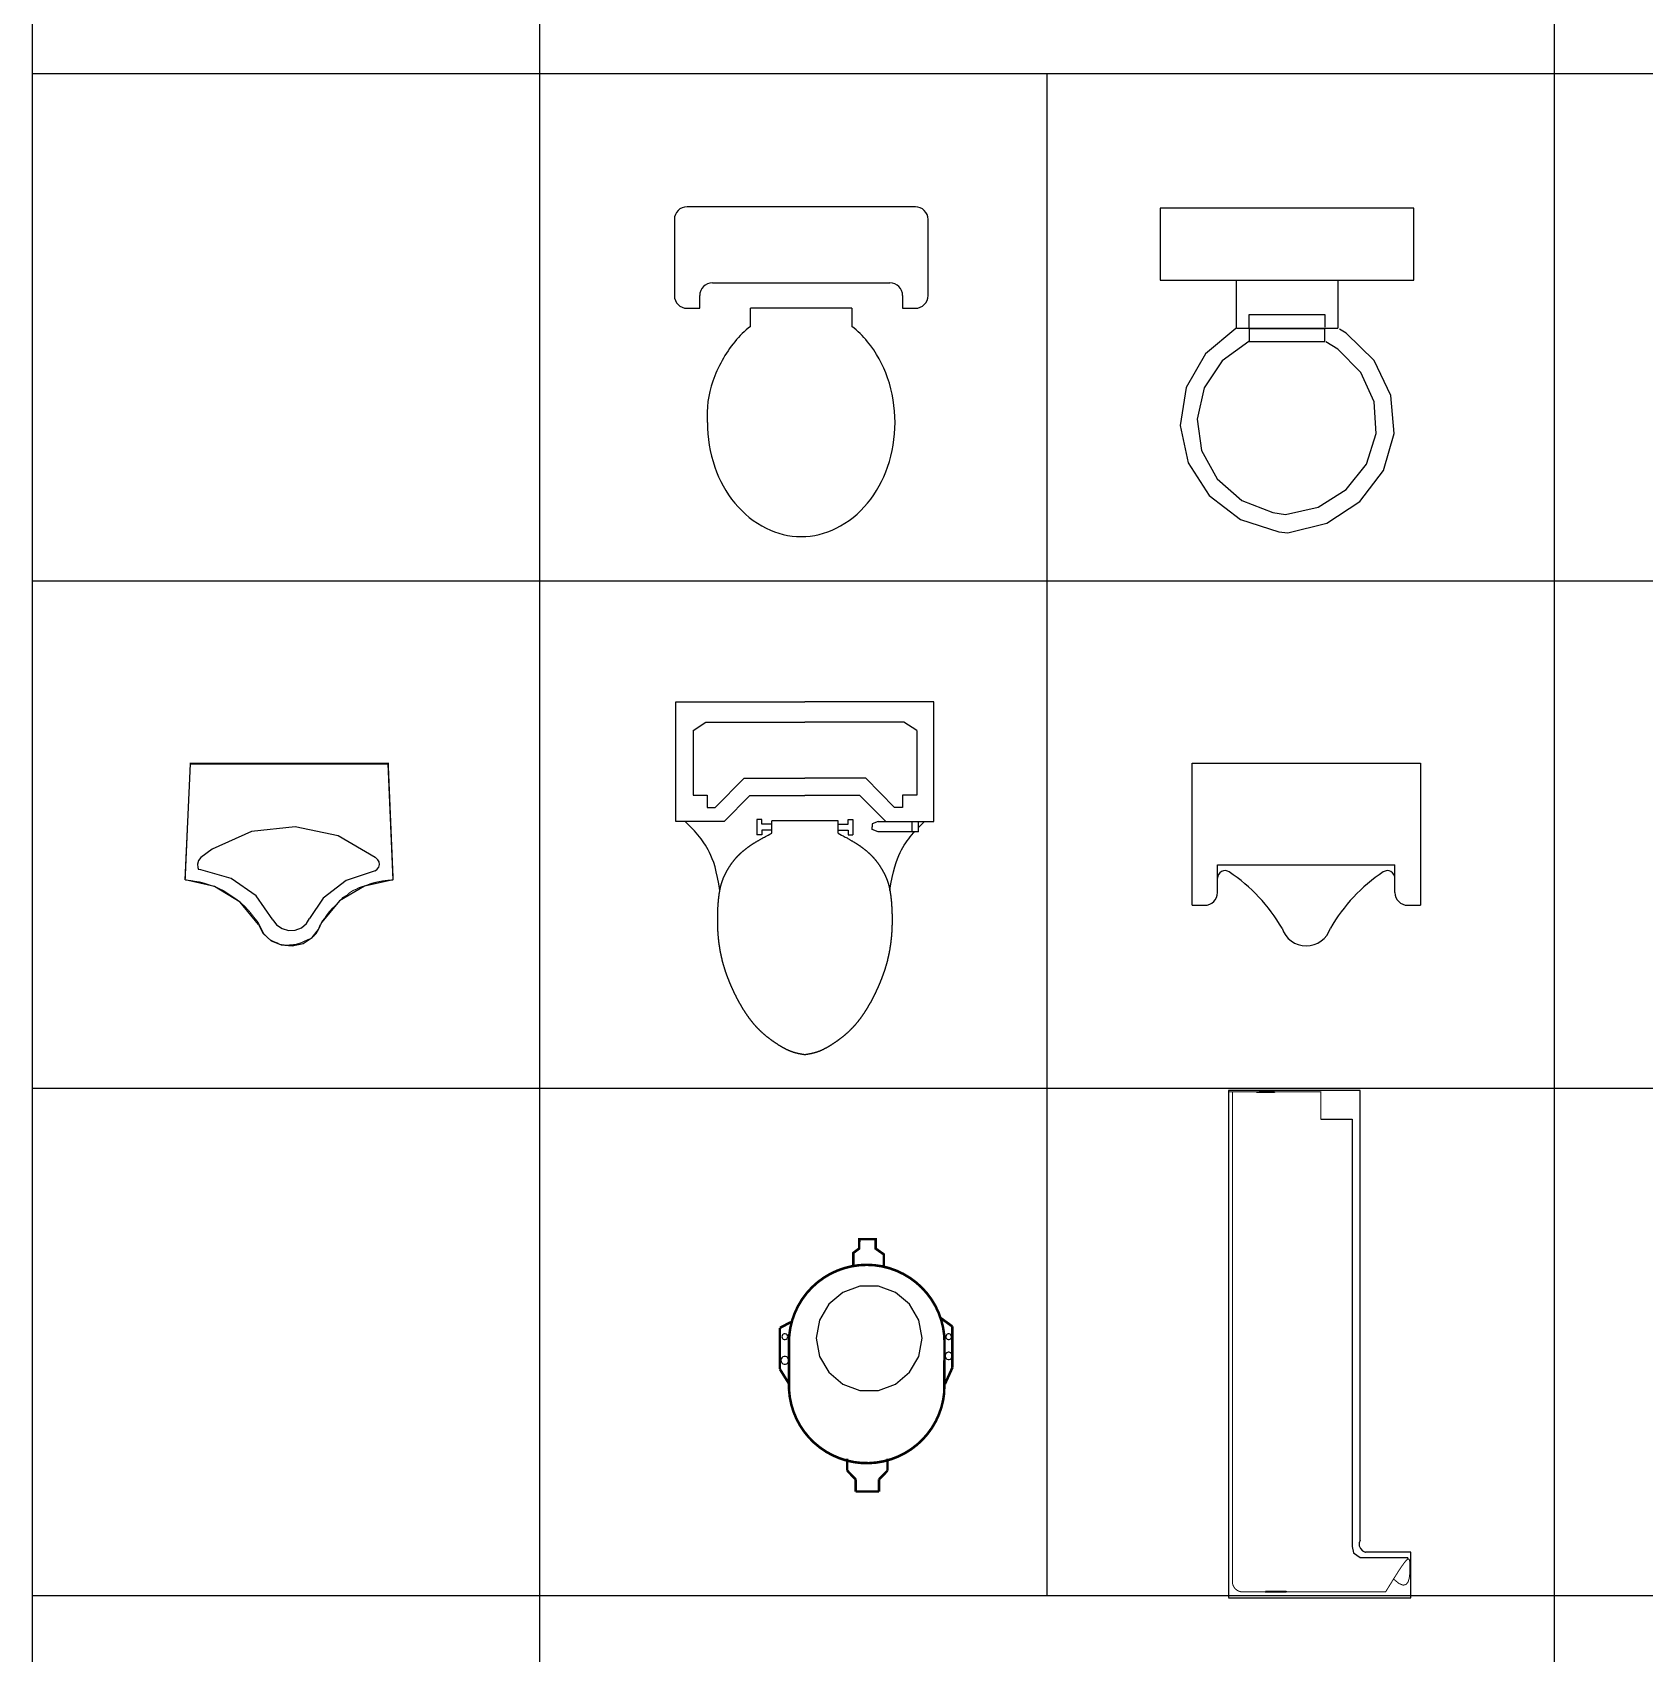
# Model space of a CAD drawing. Extents: x -72339 to 59654, y -38057 to 42097.
# Drawn here: x -17499 to -14321, y 34805 to 38001 of the extents above; entities that cross this region are included whole.
import ezdxf

# ---------------------------------------------------------------- set-up
doc = ezdxf.new("R2010")
doc.units = 0
doc.header["$MEASUREMENT"] = 0
doc.header["$PDMODE"] = 1
doc.header["$PDSIZE"] = -1.5
doc.layers.get('0').update_dxf_attribs({"linetype": 'CONTINUOUS'})
for name, color, linetype in [('HUM', 7, 'CONTINUOUS'), ('line', 1, 'CONTINUOUS'), ('TOL', 5, 'CONTINUOUS')]:
    doc.layers.add(name, color=color, linetype=linetype)
doc.styles.add('DIM', font='txt')
doc.styles.get("Standard").update_dxf_attribs({"font": 'TXT', "bigfont": 'HZTXT'})

# ---------------------------------------------------------------- blocks, each defined once
blk = doc.blocks.new('1352')
at = {"color": 2}
for p, q in [((-250, 0), (-250, -142.3)), ((250, 0), (-250, 0)), ((250, -142.3), (250, 0)), ((-250, -142.3), (250, -142.3)), ((-100, -237.1), (-100, -142.3)), ((-100, -142.3), (100, -142.3)), ((100, -142.3), (100, -237.1)), ((-74.7, -210), (74, -210)), ((-74.7, -238.2), (-74.7, -210)), ((74, -210), (74, -234.7)), ((-100, -237.1), (100, -237.1)), ((-74.7, -238.2), (-74.7, -262.9)), ((74, -238.2), (-74.7, -238.2)), ((74, -262.9), (74, -238.2)), ((-74.7, -262.9), (74, -262.9))]:
    blk.add_line(p, q, dxfattribs=at)
for points in [[(-101.1, -237.7), (-160.8, -287.5), (-199, -353.8), (-211, -428.4), (-195.3, -502.4), (-153.9, -566.8), (-91.8, -614), (-16.4, -638.1), (1.1, -640)], [(1.1, -640), (78.1, -621.1), (143.6, -578.4), (189.7, -517.1), (211, -444.4), (204.7, -369.3), (171.8, -300.7), (116.1, -246.9), (103, -238.7)], [(-75.4, -263.2), (-127.9, -301.5), (-163.4, -354.6), (-177.6, -416), (-168.8, -478.3), (-138.1, -534), (-89.2, -576.4), (-27.9, -600.3), (-3.4, -603.9)], [(-3.4, -603.9), (61.1, -589.5), (116.5, -555.1), (156.2, -504.8), (175.3, -444.6), (171.6, -381.9), (145.5, -324.2), (100.2, -278.4), (76.1, -263.8)]]:
    blk.add_lwpolyline(points, dxfattribs=at)
at = {"style": 'DIM', "flags": 1}
for tag in ['XVALUE', 'YVALUE']:
    blk.add_attdef(tag, (-1002335, -1017548.2), '', height=0.02, dxfattribs=at)
blk = doc.blocks.new('1353')
for p, q in [((225, 0), (-225, 0)), ((-250, -25), (-250, -175)), ((250, -175), (250, -25)), ((-175, -150), (175, -150)), ((-200, -200), (-200, -175)), ((200, -175), (200, -200)), ((-225, -200), (-200, -200)), ((-100, -236), (-100, -200)), ((100, -200), (-100, -200)), ((100, -200), (100, -236)), ((200, -200), (225, -200))]:
    blk.add_line(p, q)
for centre, radius, start, end in [((-225, -25), 25, 90, 180), ((225, -25), 25, 0, 90), ((-175, -175), 25, 90, 180), ((175, -175), 25, 0, 90), ((-225, -175), 25, 180, 270), ((225, -175), 25, 270, 0), ((17.5, -387.8), 192, 127.7287, 140.5722), ((-17.5, -387.8), 192, 39.4278, 52.2713), ((62.1, -424.5), 249.7, 140.5722, 161.1924), ((-44.9, -410.3), 227.4, 18.8076, 39.4278), ((23.2, -411.3), 208.7, 161.1924, 183.7725), ((-87.9, -425), 272.9, 0, 18.8076), ((87.9, -425), 272.9, 180, 198.8076), ((-87.9, -425), 272.9, 341.1924, 360), ((44.9, -439.7), 227.4, 198.8076, 219.4278), ((-44.9, -439.7), 227.4, 320.5722, 341.1924), ((17.5, -462.2), 192, 219.4278, 243.2623), ((-17.5, -462.2), 192, 296.7377, 320.5722), ((0, -496.9), 153.1, 243.2623, 270), ((0, -496.9), 153.1, 270, 296.7377)]:
    blk.add_arc(centre, radius, start, end)
at = {"layer": 'TOL', "style": 'DIM', "flags": 1}
for tag in ['XVALUE', 'YVALUE']:
    blk.add_attdef(tag, (-1000248.9, -999999), '', height=0.02, dxfattribs=at)
blk = doc.blocks.new('2518')
at = {"color": 2}
for p, q in [((0, 999.2), (0, 0)), ((259.6, 999.2), (0, 999.2)), ((91, 995.6), (55.8, 995.6)), ((61, 997.5), (91, 997.5)), ((91, 997.5), (91, 995.6)), ((259.6, 113.1), (259.6, 999.2)), ((182.1, 942.5), (243.9, 942.5)), ((243.9, 942.5), (243.9, 100.5)), ((243.9, 100.5), (246.5, 87.9)), ((246.5, 87.9), (259.6, 78.5)), ((259.6, 78.5), (353.8, 78.5)), ((360, 89), (270.1, 89)), ((353.8, 76.8), (353.8, 78.6)), ((360, -0.8), (360, 89)), ((114.2, 10.1), (72.4, 10.1)), ((73.4, 12.4), (114.2, 12.4)), ((114.2, 12.4), (114.2, 10.1)), ((0.3, -0.8), (360, -0.8))]:
    blk.add_line(p, q, dxfattribs=at)
at = {"color": 2, "const_width": 2}
for points in [[(62, 996.3), (0.8, 996.3)], [(182.1, 942.5), (182.1, 996.3), (90.1, 996.3)], [(310.1, 11.1), (325.3, 35.7), (336.8, 53.9), (345.2, 66.2), (350.9, 73.3), (354.6, 76), (356.6, 74.9), (357.5, 70.6), (357.8, 63.9), (357.9, 55.5), (357.6, 46.4), (356.5, 37.6), (354.2, 30.3), (350.3, 25.4), (344.5, 24.1), (336.3, 27.4), (325.4, 36.4)], [(32.8, 11.2), (73, 11.2)], [(113.9, 11.1), (310.7, 11.1)]]:
    blk.add_lwpolyline(points, dxfattribs=at)
blk.add_lwpolyline([(7.9, 996.1), (7.9, 31.4, 0.476777), (32.8, 11.2)], format="xyb", dxfattribs=at)
at = {"color": 2}
blk.add_lwpolyline([(259.6, 113.1), (257.8, 107.6), (258.1, 101.7), (260.3, 96.3), (264.2, 91.9), (269.4, 89.2), (270.1, 89)], dxfattribs=at)
at = {"linetype": 'Continuous', "flags": 1}
for tag in ['XVALUE', 'YVALUE']:
    blk.add_attdef(tag, (-999999, -999999), '', height=0.02, dxfattribs=at)
blk = doc.blocks.new('2517')
at = {"color": 2}
for p, q in [((-16.1, 497.4), (-16.1, 479)), ((-16.1, 497.4), (16.1, 497.4)), ((16.1, 497.4), (-11, 497.4)), ((16.1, 497.4), (16.1, 479)), ((-16.1, 479), (-27.8, 470.3)), ((-27.8, 470.3), (-27.8, 450)), ((16.1, 479), (32.5, 467.4)), ((32.5, 467.4), (32.5, 450))]:
    blk.add_line(p, q, dxfattribs=at)
at = {"color": 2, "const_width": 5}
for points in [[(-16.1, 497.4), (-16.1, 479), (-27.8, 470.3), (-27.8, 444.8)], [(32.5, 443.4), (32.5, 467.4), (16.1, 479), (16.1, 497.4), (-16.1, 497.4)], [(-16, 500), (-16, 492.2)], [(-150.8, 334.1), (-172.5, 322.5)], [(-172.5, 322.5), (-172.5, 241.3)], [(143.4, 342.8), (167.5, 325.4)], [(167.5, 325.4), (167.5, 244.2)], [(-154.7, 293.5), (-154.5, 200.6)], [(151.4, 194.8), (152.1, 293.5)], [(-172.5, 241.3), (-154.8, 212.9)], [(167.5, 244.2), (153, 212.3)], [(-153.9, 211.5), (-153.9, 211.5)], [(-39.9, 41.3), (-39.9, 64.5)], [(39.7, 41.3), (39.7, 64.5)], [(-23, 23.9), (-39.9, 41.3)], [(23, 23.9), (39.7, 41.3)], [(-23, 0), (-23, 23.9)], [(-23, 0), (23, 0)], [(23, 0), (23, 23.9)]]:
    blk.add_lwpolyline(points, dxfattribs=at)
for points in [[(152.1, 293.5, 1), (-154.7, 293.5, 1)], [(-154.5, 200.6, 0.92674), (151.4, 194.8, 0.92674)]]:
    blk.add_lwpolyline(points, format="xyb", dxfattribs=at)
at = {"color": 2}
for points in [[(107.7, 302.2), (101.4, 337.9), (83.3, 369.3), (55.6, 392.6), (21.6, 405), (-14.6, 405), (-48.6, 392.6), (-76.3, 369.3), (-94.4, 337.9), (-100.7, 302.2), (-94.4, 266.5), (-76.3, 235.1), (-48.6, 211.8), (-14.6, 199.4), (21.6, 199.4), (55.6, 211.8), (83.3, 235.1), (101.4, 266.5), (107.7, 302.2)], [(-157.1, 305.1), (-157.4, 307.1), (-158.4, 308.8), (-160, 310.1), (-161.9, 310.8), (-163.9, 310.8), (-165.8, 310.1), (-167.3, 308.8), (-168.3, 307.1), (-168.7, 305.1), (-168.3, 303.1), (-167.3, 301.4), (-165.8, 300.1), (-163.9, 299.4), (-161.9, 299.4), (-160, 300.1), (-158.4, 301.4), (-157.4, 303.1), (-157.1, 305.1)], [(166, 305.1), (165.7, 307.1), (164.7, 308.8), (163.1, 310.1), (161.3, 310.8), (159.2, 310.8), (157.3, 310.1), (155.8, 308.8), (154.8, 307.1), (154.4, 305.1), (154.8, 303.1), (155.8, 301.4), (157.3, 300.1), (159.2, 299.4), (161.3, 299.4), (163.1, 300.1), (164.7, 301.4), (165.7, 303.1), (166, 305.1)], [(-155.1, 258.7), (-155.6, 261.4), (-156.9, 263.7), (-159, 265.5), (-161.5, 266.4), (-164.2, 266.4), (-166.8, 265.5), (-168.8, 263.7), (-170.2, 261.4), (-170.6, 258.7), (-170.2, 256.1), (-168.8, 253.7), (-166.8, 252), (-164.2, 251), (-161.5, 251), (-159, 252), (-156.9, 253.7), (-155.6, 256.1), (-155.1, 258.7)], [(167.5, 267.4), (167, 269.9), (165.8, 272.1), (163.9, 273.7), (161.5, 274.5), (159, 274.5), (156.6, 273.7), (154.7, 272.1), (153.5, 269.9), (153, 267.4), (153.5, 264.9), (154.7, 262.8), (156.6, 261.1), (159, 260.3), (161.5, 260.3), (163.9, 261.1), (165.8, 262.8), (167, 264.9), (167.5, 267.4)]]:
    blk.add_lwpolyline(points, dxfattribs=at)
blk.add_solid([(-9.7, -2.5), (-12.3, -0.2), (-9.1, 0.6)], dxfattribs=at)
at = {"linetype": 'Continuous', "flags": 1}
for tag in ['XVALUE', 'YVALUE']:
    blk.add_attdef(tag, (-999999, -999999), '', height=0.02, dxfattribs=at)
blk = doc.blocks.new('1041')
at = {"layer": 'line', "color": 0}
for p, q in [((0, -236.1), (0, 0)), ((0, 0), (254.3, 0)), ((508.7, 0), (254.3, 0)), ((508.7, -236.1), (508.7, 0)), ((33.9, -56.9), (59.3, -40)), ((33.9, -56.9), (33.9, -184.1)), ((59.3, -40), (254.3, -40)), ((449.4, -40), (254.3, -40)), ((474.8, -56.9), (449.4, -40)), ((474.8, -56.9), (474.8, -184.1)), ((77.4, -208.3), (134.5, -150.4)), ((134.5, -150.4), (254.3, -150.4)), ((374.2, -150.4), (254.3, -150.4)), ((431.3, -208.3), (374.2, -150.4)), ((33.9, -184.1), (61.7, -184.1)), ((61.7, -184.1), (61.7, -208.3)), ((95, -236.1), (145.8, -184.6)), ((145.8, -184.6), (254.3, -184.6)), ((362.9, -184.6), (254.3, -184.6)), ((413.7, -236.1), (362.9, -184.6)), ((474.8, -184.1), (447, -184.1)), ((447, -184.1), (447, -208.3)), ((61.7, -208.3), (77.4, -208.3)), ((447, -208.3), (431.3, -208.3)), ((95, -236.1), (0, -236.1)), ((169.2, -232.2), (159.8, -232.2)), ((159.8, -232.2), (159.8, -262.3)), ((169.2, -241.3), (169.2, -232.2)), ((188.1, -241.3), (169.2, -241.3)), ((188.1, -253.2), (169.2, -253.2)), ((169.2, -253.2), (169.2, -262.3)), ((319.7, -234.8), (188.9, -234.8)), ((188.9, -259), (188.9, -234.8)), ((319.7, -259), (319.7, -234.8)), ((320.6, -241.3), (339.4, -241.3)), ((320.6, -253.2), (339.4, -253.2)), ((339.4, -241.3), (339.4, -232.2)), ((339.4, -232.2), (348.8, -232.2)), ((339.4, -253.2), (339.4, -262.3)), ((348.8, -232.2), (348.8, -262.3)), ((399, -236.1), (387.2, -240.5)), ((387.2, -240.5), (387.2, -246.3)), ((387.2, -252.1), (387.2, -246.3)), ((399, -256.5), (387.2, -252.1)), ((399, -236.1), (508.7, -236.1)), ((465.8, -256.5), (465.8, -236.1)), ((478.3, -256.5), (478.3, -236.1)), ((169.2, -262.3), (159.8, -262.3)), ((339.4, -262.3), (348.8, -262.3)), ((478.3, -256.5), (399, -256.5))]:
    blk.add_line(p, q, dxfattribs=at)
for points in [[(86.8, -371.8), (84.8, -359.2), (82.3, -346.3), (79.8, -335.1), (77.2, -325.4), (74.6, -317), (71.9, -309.6), (69.2, -303.2), (66.5, -297.3), (63.8, -292), (61, -287.1), (58.3, -282.5), (55.5, -278.1), (52.6, -274), (49.7, -270), (46.6, -266.2), (43.5, -262.4), (40.2, -258.5), (36.7, -254.6), (33, -250.6), (29, -246.4), (24.6, -242), (19.8, -237.4), (18.5, -236.1)], [(478.3, -247.9), (479.7, -246.4), (484.1, -242), (488.8, -237.4), (490.2, -236.1)], [(319.7, -259), (323.5, -261), (326.8, -262.8), (329.6, -264.3), (332, -265.6), (334.1, -266.8), (335.9, -267.7), (337.4, -268.6), (338.8, -269.4), (340.1, -270.2), (341.4, -270.9), (342.5, -271.5), (343.6, -272.1), (344.6, -272.7), (345.6, -273.3), (346.5, -273.9), (347.4, -274.4), (348.3, -274.9), (349.2, -275.4), (350, -276), (350.9, -276.5), (351.7, -277), (352.5, -277.5), (353.3, -277.9), (354, -278.4), (354.8, -278.9), (355.5, -279.3), (356.2, -279.8), (356.9, -280.2), (357.6, -280.7), (358.3, -281.1), (358.9, -281.5), (359.6, -282), (360.2, -282.4), (360.8, -282.8), (361.4, -283.2), (362, -283.6), (362.6, -284), (363.1, -284.4), (363.7, -284.8), (364.2, -285.2), (364.8, -285.5), (365.3, -285.9), (365.8, -286.3), (366.3, -286.6), (366.8, -287), (367.3, -287.3), (367.7, -287.7), (368.2, -288), (368.7, -288.4), (369.1, -288.7), (369.6, -289.1), (370, -289.4), (370.4, -289.7), (370.9, -290.1), (371.3, -290.4), (371.7, -290.7), (372.1, -291.1), (372.5, -291.4), (372.9, -291.7), (373.3, -292), (373.7, -292.3), (374.1, -292.6), (374.5, -293), (374.8, -293.3), (375.2, -293.6), (375.6, -293.9), (375.9, -294.2), (376.3, -294.5), (376.7, -294.8), (377, -295.1), (377.4, -295.4), (377.7, -295.7), (378, -296), (378.4, -296.3), (378.7, -296.6), (379.1, -296.9), (379.4, -297.2), (379.7, -297.5), (380, -297.8), (380.3, -298), (380.7, -298.3), (381, -298.6), (381.3, -298.9), (381.6, -299.2), (381.9, -299.5), (382.2, -299.8), (382.5, -300), (382.8, -300.3), (383.1, -300.6), (383.4, -300.9), (383.7, -301.2), (383.9, -301.5), (384.2, -301.7), (384.5, -302), (384.8, -302.3), (385.1, -302.6), (385.3, -302.9), (385.6, -303.1), (385.9, -303.4), (386.1, -303.7), (386.4, -304), (386.7, -304.3), (386.9, -304.5), (387.2, -304.8), (387.5, -305.1), (387.7, -305.4), (388, -305.7), (388.2, -305.9), (388.5, -306.2), (388.7, -306.5), (389, -306.8), (389.2, -307.1), (389.5, -307.3), (389.7, -307.6), (390, -307.9), (390.2, -308.2), (390.5, -308.5), (390.7, -308.8), (391, -309.1), (391.2, -309.3), (391.5, -309.6), (391.7, -309.9), (392, -310.2), (392.2, -310.5), (392.4, -310.8), (392.7, -311.1), (392.9, -311.4), (393.2, -311.7), (393.4, -312), (393.6, -312.3), (393.9, -312.6), (394.1, -312.9), (394.4, -313.2), (394.6, -313.5), (394.8, -313.8), (395.1, -314.1), (395.3, -314.4), (395.6, -314.7), (395.8, -315), (396, -315.3), (396.3, -315.6), (396.5, -315.9), (396.7, -316.3), (397, -316.6), (397.2, -316.9), (397.5, -317.2), (397.7, -317.5), (397.9, -317.8), (398.2, -318.2), (398.4, -318.5), (398.6, -318.8), (398.9, -319.1), (399.1, -319.5), (399.3, -319.8), (399.6, -320.1), (399.8, -320.5), (400, -320.8), (400.3, -321.1), (400.5, -321.5), (400.7, -321.8), (401, -322.2), (401.2, -322.5), (401.4, -322.9), (401.7, -323.2), (401.9, -323.6), (402.1, -323.9), (402.3, -324.3), (402.6, -324.6), (402.8, -325), (403, -325.3), (403.3, -325.7), (403.5, -326), (403.7, -326.4), (404, -326.8), (404.2, -327.1), (404.4, -327.5), (404.7, -327.9), (404.9, -328.3), (405.1, -328.6), (405.3, -329), (405.6, -329.4), (405.8, -329.8), (406, -330.2), (406.3, -330.6), (406.5, -331), (406.7, -331.3), (407, -331.7), (407.2, -332.1), (407.4, -332.5), (407.6, -332.9), (407.9, -333.3), (408.1, -333.7), (408.3, -334.2), (408.6, -334.6), (408.8, -335), (409, -335.4), (409.2, -335.8), (409.5, -336.2), (409.7, -336.7), (409.9, -337.1), (410.1, -337.5), (410.4, -337.9), (410.6, -338.4), (410.8, -338.8), (411, -339.3), (411.3, -339.7), (411.5, -340.1), (411.7, -340.6), (411.9, -341), (412.1, -341.5), (412.4, -342), (412.6, -342.4), (412.8, -342.9), (413, -343.3), (413.2, -343.8), (413.4, -344.3), (413.6, -344.8), (413.8, -345.2), (414.1, -345.7), (414.3, -346.2), (414.5, -346.7), (414.7, -347.2), (414.9, -347.7), (415.1, -348.1), (415.3, -348.6), (415.5, -349.1), (415.7, -349.6), (415.9, -350.2), (416.1, -350.7), (416.3, -351.2), (416.5, -351.7), (416.6, -352.2), (416.8, -352.7), (417, -353.3), (417.2, -353.8), (417.4, -354.3), (417.6, -354.9), (417.7, -355.4), (417.9, -355.9), (418.1, -356.5), (418.3, -357), (418.4, -357.6), (418.6, -358.2), (418.8, -358.7), (418.9, -359.3), (419.1, -359.8), (419.3, -360.4), (419.4, -361), (419.6, -361.6), (419.7, -362.1), (419.9, -362.7), (420, -363.3), (420.2, -363.9), (420.3, -364.5), (420.5, -365.1), (420.6, -365.7), (420.8, -366.3), (420.9, -366.9), (421, -367.5), (421.2, -368.2), (421.3, -368.8), (421.4, -369.4), (421.6, -370), (421.7, -370.7), (421.8, -371.3), (421.9, -371.9), (422.1, -372.6), (422.2, -373.2), (422.3, -373.9), (422.4, -374.5), (422.5, -375.2), (422.6, -375.9), (422.7, -376.5), (422.8, -377.2), (422.9, -377.9), (423, -378.6), (423.1, -379.2), (423.2, -379.9), (423.3, -380.6), (423.4, -381.3), (423.5, -382), (423.6, -382.7), (423.7, -383.4), (423.8, -384.1), (423.9, -384.8), (424, -385.5), (424, -386.3), (424.1, -387), (424.2, -387.7), (424.3, -388.4), (424.4, -389.2), (424.4, -389.9), (424.5, -390.7), (424.6, -391.4), (424.6, -392.2), (424.7, -392.9), (424.8, -393.7), (424.8, -394.4), (424.9, -395.2), (425, -396), (425, -396.8), (425.1, -397.5), (425.1, -398.3), (425.2, -399.1), (425.2, -399.9), (425.3, -400.7), (425.3, -401.5), (425.4, -402.3), (425.4, -403.1), (425.5, -403.9), (425.5, -404.7), (425.6, -405.5), (425.6, -406.4), (425.7, -407.2), (425.7, -408), (425.7, -408.9), (425.8, -409.7), (425.8, -410.5), (425.8, -411.4), (425.9, -412.2), (425.9, -413.1), (425.9, -413.9), (426, -414.8), (426, -415.6), (426, -416.5), (426, -417.4), (426.1, -418.2), (426.1, -419.1), (426.1, -420), (426.1, -420.8), (426.1, -421.7), (426.2, -422.6), (426.2, -423.5), (426.2, -424.4), (426.2, -425.3), (426.2, -426.1), (426.2, -427), (426.2, -427.9), (426.2, -428.8), (426.2, -429.7), (426.2, -430.6), (426.2, -431.5), (426.2, -432.4), (426.2, -433.3), (426.2, -434.2), (426.2, -435.1), (426.2, -436), (426.1, -436.9), (426.1, -437.8), (426.1, -438.6), (426.1, -439.5), (426.1, -440.4), (426, -441.3), (426, -442.2), (426, -443.1), (426, -444), (425.9, -444.9), (425.9, -445.8), (425.9, -446.7), (425.8, -447.6), (425.8, -448.5), (425.8, -449.4), (425.7, -450.3), (425.7, -451.2), (425.6, -452.1), (425.6, -452.9), (425.5, -453.8), (425.5, -454.7), (425.4, -455.6), (425.3, -456.5), (425.3, -457.3), (425.2, -458.2), (425.2, -459.1), (425.1, -460), (425, -460.8), (425, -461.7), (424.9, -462.6), (424.8, -463.4), (424.7, -464.3), (424.7, -465.1), (424.6, -466), (424.5, -466.8), (424.4, -467.7), (424.3, -468.5), (424.2, -469.4), (424.1, -470.2), (424, -471), (423.9, -471.9), (423.8, -472.7), (423.7, -473.5), (423.6, -474.3), (423.5, -475.2), (423.4, -476), (423.3, -476.8), (423.2, -477.6), (423.1, -478.4), (423, -479.2), (422.9, -480), (422.8, -480.8), (422.6, -481.6), (422.5, -482.4), (422.4, -483.2), (422.3, -484), (422.1, -484.8), (422, -485.6), (421.9, -486.4), (421.8, -487.1), (421.6, -487.9), (421.5, -488.7), (421.4, -489.5), (421.2, -490.2), (421.1, -491), (420.9, -491.7), (420.8, -492.5), (420.7, -493.3), (420.5, -494), (420.4, -494.8), (420.2, -495.5), (420.1, -496.3), (419.9, -497), (419.8, -497.7), (419.6, -498.5), (419.5, -499.2), (419.3, -499.9), (419.2, -500.6), (419, -501.4), (418.8, -502.1), (418.7, -502.8), (418.5, -503.5), (418.4, -504.2), (418.2, -504.9), (418, -505.6), (417.9, -506.3), (417.7, -507), (417.5, -507.7), (417.4, -508.4), (417.2, -509.1), (417, -509.8), (416.9, -510.5), (416.7, -511.1), (416.5, -511.8), (416.3, -512.5), (416.2, -513.2), (416, -513.8), (415.8, -514.5), (415.6, -515.2), (415.5, -515.8), (415.3, -516.5), (415.1, -517.1), (414.9, -517.8), (414.7, -518.4), (414.5, -519.1), (414.4, -519.7), (414.2, -520.4), (414, -521), (413.8, -521.6), (413.6, -522.3), (413.4, -522.9), (413.2, -523.5), (413, -524.2), (412.9, -524.8), (412.7, -525.4), (412.5, -526), (412.3, -526.6), (412.1, -527.3), (411.9, -527.9), (411.7, -528.5), (411.5, -529.1), (411.3, -529.7), (411.1, -530.3), (410.9, -530.9), (410.7, -531.6), (410.5, -532.2), (410.2, -532.8), (410, -533.4), (409.8, -534), (409.6, -534.6), (409.4, -535.2), (409.2, -535.8), (409, -536.4), (408.8, -537), (408.6, -537.6), (408.3, -538.2), (408.1, -538.8), (407.9, -539.4), (407.7, -540), (407.5, -540.6), (407.2, -541.2), (407, -541.8), (406.8, -542.4), (406.6, -543), (406.3, -543.6), (406.1, -544.2), (405.9, -544.8), (405.6, -545.4), (405.4, -546), (405.2, -546.6), (404.9, -547.2), (404.7, -547.8), (404.5, -548.4), (404.2, -549), (404, -549.6), (403.7, -550.2), (403.5, -550.8), (403.2, -551.4), (403, -552), (402.7, -552.6), (402.5, -553.2), (402.2, -553.9), (402, -554.5), (401.7, -555.1), (401.5, -555.7), (401.2, -556.3), (401, -556.9), (400.7, -557.5), (400.5, -558.1), (400.2, -558.8), (399.9, -559.4), (399.7, -560), (399.4, -560.6), (399.1, -561.2), (398.9, -561.8), (398.6, -562.5), (398.3, -563.1), (398, -563.7), (397.8, -564.3), (397.5, -564.9), (397.2, -565.6), (396.9, -566.2), (396.7, -566.8), (396.4, -567.4), (396.1, -568.1), (395.8, -568.7), (395.5, -569.3), (395.2, -569.9), (394.9, -570.6), (394.6, -571.2), (394.3, -571.8), (394.1, -572.4), (393.8, -573.1), (393.5, -573.7), (393.2, -574.3), (392.9, -574.9), (392.6, -575.6), (392.2, -576.2), (391.9, -576.8), (391.6, -577.5), (391.3, -578.1), (391, -578.7), (390.7, -579.4), (390.4, -580), (390.1, -580.6), (389.7, -581.3), (389.4, -581.9), (389.1, -582.5), (388.8, -583.2), (388.5, -583.8), (388.1, -584.4), (387.8, -585), (387.5, -585.7), (387.1, -586.3), (386.8, -586.9), (386.5, -587.6), (386.1, -588.2), (385.8, -588.8), (385.5, -589.5), (385.1, -590.1), (384.8, -590.7), (384.4, -591.4), (384.1, -592), (383.7, -592.6), (383.4, -593.3), (383, -593.9), (382.7, -594.5), (382.3, -595.2), (382, -595.8), (381.6, -596.4), (381.2, -597.1), (380.9, -597.7), (380.5, -598.3), (380.1, -599), (379.8, -599.6), (379.4, -600.2), (379, -600.8), (378.7, -601.5), (378.3, -602.1), (377.9, -602.7), (377.5, -603.3), (377.2, -604), (376.8, -604.6), (376.4, -605.2), (376, -605.8), (375.6, -606.4), (375.3, -607.1), (374.9, -607.7), (374.5, -608.3), (374.1, -608.9), (373.7, -609.5), (373.3, -610.1), (372.9, -610.7), (372.5, -611.3), (372.1, -612), (371.7, -612.6), (371.3, -613.2), (371, -613.8), (370.6, -614.4), (370.2, -615), (369.8, -615.5), (369.4, -616.1), (369, -616.7), (368.6, -617.3), (368.1, -617.9), (367.7, -618.5), (367.3, -619.1), (366.9, -619.7), (366.5, -620.2), (366.1, -620.8), (365.7, -621.4), (365.3, -621.9), (364.9, -622.5), (364.5, -623.1), (364.1, -623.6), (363.7, -624.2), (363.2, -624.8), (362.8, -625.3), (362.4, -625.9), (362, -626.4), (361.6, -627), (361.2, -627.5), (360.8, -628), (360.3, -628.6), (359.9, -629.1), (359.5, -629.6), (359.1, -630.2), (358.7, -630.7), (358.3, -631.2), (357.8, -631.7), (357.4, -632.3), (357, -632.8), (356.6, -633.3), (356.2, -633.8), (355.7, -634.3), (355.3, -634.8), (354.9, -635.3), (354.5, -635.8), (354, -636.3), (353.6, -636.8), (353.2, -637.3), (352.8, -637.7), (352.3, -638.2), (351.9, -638.7), (351.5, -639.2), (351.1, -639.6), (350.6, -640.1), (350.2, -640.6), (349.8, -641.1), (349.4, -641.5), (348.9, -642), (348.5, -642.4), (348.1, -642.9), (347.6, -643.3), (347.2, -643.8), (346.8, -644.2), (346.4, -644.7), (345.9, -645.1), (345.5, -645.6), (345.1, -646), (344.6, -646.4), (344.2, -646.9), (343.8, -647.3), (343.3, -647.7), (342.9, -648.1), (342.5, -648.6), (342, -649), (341.6, -649.4), (341.1, -649.8), (340.7, -650.2), (340.3, -650.6), (339.8, -651.1), (339.4, -651.5), (339, -651.9), (338.5, -652.3), (338.1, -652.7), (337.6, -653.1), (337.2, -653.5), (336.8, -653.9), (336.3, -654.3), (335.9, -654.6), (335.4, -655), (335, -655.4), (334.5, -655.8), (334.1, -656.2), (333.7, -656.6), (333.2, -656.9), (332.8, -657.3), (332.3, -657.7), (331.9, -658.1), (331.4, -658.4), (331, -658.8), (330.5, -659.2), (330.1, -659.6), (329.6, -659.9), (329.2, -660.3), (328.7, -660.6), (328.3, -661), (327.8, -661.4), (327.4, -661.7), (326.9, -662.1), (326.5, -662.4), (326, -662.8), (325.6, -663.1), (325.1, -663.5), (324.7, -663.8), (324.3, -664.1), (323.8, -664.5), (323.4, -664.8), (322.9, -665.2), (322.5, -665.5), (322, -665.8), (321.6, -666.2), (321.1, -666.5), (320.7, -666.8), (320.2, -667.2), (319.8, -667.5), (319.3, -667.8), (318.9, -668.1), (318.4, -668.4), (318, -668.8), (317.5, -669.1), (317.1, -669.4), (316.6, -669.7), (316.2, -670), (315.8, -670.3), (315.3, -670.6), (314.9, -670.9), (314.4, -671.2), (314, -671.5), (313.6, -671.8), (313.1, -672.1), (312.7, -672.4), (312.2, -672.7), (311.8, -673), (311.4, -673.3), (310.9, -673.6), (310.5, -673.9), (310.1, -674.2), (309.6, -674.5), (309.2, -674.7), (308.8, -675), (308.3, -675.3), (307.9, -675.6), (307.5, -675.8), (307.1, -676.1), (306.6, -676.4), (306.2, -676.7), (305.8, -676.9), (305.4, -677.2), (304.9, -677.5), (304.5, -677.7), (304.1, -678), (303.7, -678.2), (303.3, -678.5), (302.9, -678.7), (302.4, -679), (302, -679.3), (301.6, -679.5), (301.2, -679.7), (300.8, -680), (300.4, -680.2), (300, -680.5), (299.6, -680.7), (299.2, -681), (298.8, -681.2), (298.4, -681.4), (298, -681.7), (297.6, -681.9), (297.2, -682.1), (296.8, -682.4), (296.4, -682.6), (295.9, -682.8), (295.5, -683), (295.1, -683.2), (294.7, -683.5), (294.3, -683.7), (293.9, -683.9), (293.5, -684.1), (293.1, -684.3), (292.7, -684.5), (292.3, -684.7), (291.9, -684.9), (291.5, -685.1), (291.1, -685.4), (290.7, -685.6), (290.3, -685.8), (289.9, -685.9), (289.5, -686.1), (289.1, -686.3), (288.7, -686.5), (288.3, -686.7), (287.9, -686.9), (287.5, -687.1), (287.1, -687.3), (286.6, -687.5), (286.2, -687.6), (285.8, -687.8), (285.4, -688), (285, -688.2), (284.6, -688.3), (284.2, -688.5), (283.7, -688.7), (283.3, -688.9), (282.9, -689), (282.5, -689.2), (282, -689.4), (281.6, -689.5), (281.2, -689.7), (280.8, -689.8), (280.3, -690), (279.9, -690.1), (279.5, -690.3), (279, -690.4), (278.6, -690.6), (278.1, -690.7), (277.7, -690.9), (277.2, -691), (276.8, -691.2), (276.3, -691.3), (275.9, -691.4), (275.4, -691.6), (274.9, -691.7), (274.5, -691.9), (274, -692), (273.5, -692.1), (273, -692.3), (272.5, -692.4), (272, -692.5), (271.5, -692.6), (271, -692.8), (270.5, -692.9), (270, -693), (269.5, -693.1), (268.9, -693.3), (268.4, -693.4), (267.8, -693.5), (267.3, -693.6), (266.7, -693.8), (266.1, -693.9), (265.6, -694), (265, -694.1), (264.4, -694.2), (263.7, -694.4), (263.1, -694.5), (262.5, -694.6), (261.8, -694.7), (261.2, -694.9), (260.5, -695), (259.8, -695.1), (259.2, -695.2), (258.5, -695.3), (257.8, -695.5), (257.2, -695.6), (256.7, -695.7), (256.2, -695.7), (255.7, -695.8), (255.4, -695.9), (255.1, -695.9), (254.9, -696), (254.7, -696), (254.6, -696), (254.5, -696), (254.4, -696), (254.3, -696), (254.3, -696), (254.2, -696), (254.1, -696), (254, -696), (253.8, -696), (253.6, -695.9), (253.3, -695.9), (252.9, -695.8), (252.5, -695.7), (252, -695.7), (251.4, -695.6), (250.8, -695.5), (250.2, -695.3), (249.5, -695.2), (248.8, -695.1), (248.2, -695), (247.5, -694.9), (246.8, -694.7), (246.2, -694.6), (245.6, -694.5), (244.9, -694.4), (244.3, -694.2), (243.7, -694.1), (243.1, -694), (242.5, -693.9), (242, -693.8), (241.4, -693.6), (240.8, -693.5), (240.3, -693.4), (239.7, -693.3), (239.2, -693.1), (238.7, -693), (238.2, -692.9), (237.6, -692.8), (237.1, -692.6), (236.6, -692.5), (236.1, -692.4), (235.6, -692.3), (235.2, -692.1), (234.7, -692), (234.2, -691.9), (233.7, -691.7), (233.3, -691.6), (232.8, -691.4), (232.4, -691.3), (231.9, -691.2), (231.4, -691), (231, -690.9), (230.6, -690.7), (230.1, -690.6), (229.7, -690.4), (229.2, -690.3), (228.8, -690.1), (228.4, -690), (227.9, -689.8), (227.5, -689.7), (227.1, -689.5), (226.6, -689.4), (226.2, -689.2), (225.8, -689), (225.4, -688.9), (224.9, -688.7), (224.5, -688.5), (224.1, -688.3), (223.7, -688.2), (223.3, -688), (222.9, -687.8), (222.4, -687.6), (222, -687.5), (221.6, -687.3), (221.2, -687.1), (220.8, -686.9), (220.4, -686.7), (220, -686.5), (219.6, -686.3), (219.2, -686.1), (218.8, -685.9), (218.4, -685.8), (218, -685.6), (217.6, -685.4), (217.1, -685.1), (216.7, -684.9), (216.3, -684.7), (215.9, -684.5), (215.5, -684.3), (215.1, -684.1), (214.7, -683.9), (214.3, -683.7), (213.9, -683.5), (213.5, -683.2), (213.1, -683), (212.7, -682.8), (212.3, -682.6), (211.9, -682.4), (211.5, -682.1), (211.1, -681.9), (210.7, -681.7), (210.3, -681.4), (209.9, -681.2), (209.5, -681), (209.1, -680.7), (208.7, -680.5), (208.3, -680.2), (207.9, -680), (207.5, -679.7), (207.1, -679.5), (206.6, -679.3), (206.2, -679), (205.8, -678.7), (205.4, -678.5), (205, -678.2), (204.6, -678), (204.2, -677.7), (203.7, -677.5), (203.3, -677.2), (202.9, -676.9), (202.5, -676.7), (202, -676.4), (201.6, -676.1), (201.2, -675.8), (200.8, -675.6), (200.3, -675.3), (199.9, -675), (199.5, -674.7), (199, -674.5), (198.6, -674.2), (198.2, -673.9), (197.7, -673.6), (197.3, -673.3), (196.9, -673), (196.4, -672.7), (196, -672.4), (195.6, -672.1), (195.1, -671.8), (194.7, -671.5), (194.2, -671.2), (193.8, -670.9), (193.4, -670.6), (192.9, -670.3), (192.5, -670), (192, -669.7), (191.6, -669.4), (191.1, -669.1), (190.7, -668.8), (190.2, -668.4), (189.8, -668.1), (189.4, -667.8), (188.9, -667.5), (188.5, -667.2), (188, -666.8), (187.6, -666.5), (187.1, -666.2), (186.7, -665.8), (186.2, -665.5), (185.8, -665.2), (185.3, -664.8), (184.9, -664.5), (184.4, -664.1), (184, -663.8), (183.5, -663.5), (183.1, -663.1), (182.6, -662.8), (182.2, -662.4), (181.7, -662.1), (181.3, -661.7), (180.8, -661.4), (180.4, -661), (179.9, -660.6), (179.5, -660.3), (179, -659.9), (178.6, -659.6), (178.1, -659.2), (177.7, -658.8), (177.3, -658.4), (176.8, -658.1), (176.4, -657.7), (175.9, -657.3), (175.5, -656.9), (175, -656.6), (174.6, -656.2), (174.1, -655.8), (173.7, -655.4), (173.3, -655), (172.8, -654.6), (172.4, -654.3), (171.9, -653.9), (171.5, -653.5), (171, -653.1), (170.6, -652.7), (170.2, -652.3), (169.7, -651.9), (169.3, -651.5), (168.8, -651.1), (168.4, -650.6), (168, -650.2), (167.5, -649.8), (167.1, -649.4), (166.7, -649), (166.2, -648.6), (165.8, -648.1), (165.4, -647.7), (164.9, -647.3), (164.5, -646.9), (164.1, -646.4), (163.6, -646), (163.2, -645.6), (162.8, -645.1), (162.3, -644.7), (161.9, -644.2), (161.5, -643.8), (161, -643.3), (160.6, -642.9), (160.2, -642.4), (159.7, -642), (159.3, -641.5), (158.9, -641.1), (158.5, -640.6), (158, -640.1), (157.6, -639.6), (157.2, -639.2), (156.8, -638.7), (156.3, -638.2), (155.9, -637.7), (155.5, -637.3), (155.1, -636.8), (154.6, -636.3), (154.2, -635.8), (153.8, -635.3), (153.4, -634.8), (152.9, -634.3), (152.5, -633.8), (152.1, -633.3), (151.7, -632.8), (151.3, -632.3), (150.8, -631.7), (150.4, -631.2), (150, -630.7), (149.6, -630.2), (149.2, -629.6), (148.7, -629.1), (148.3, -628.6), (147.9, -628), (147.5, -627.5), (147.1, -627), (146.7, -626.4), (146.3, -625.9), (145.8, -625.3), (145.4, -624.8), (145, -624.2), (144.6, -623.6), (144.2, -623.1), (143.8, -622.5), (143.4, -621.9), (143, -621.4), (142.6, -620.8), (142.1, -620.2), (141.7, -619.7), (141.3, -619.1), (140.9, -618.5), (140.5, -617.9), (140.1, -617.3), (139.7, -616.7), (139.3, -616.1), (138.9, -615.5), (138.5, -615), (138.1, -614.4), (137.7, -613.8), (137.3, -613.2), (136.9, -612.6), (136.5, -612), (136.1, -611.3), (135.8, -610.7), (135.4, -610.1), (135, -609.5), (134.6, -608.9), (134.2, -608.3), (133.8, -607.7), (133.4, -607.1), (133, -606.4), (132.7, -605.8), (132.3, -605.2), (131.9, -604.6), (131.5, -604), (131.1, -603.3), (130.8, -602.7), (130.4, -602.1), (130, -601.5), (129.6, -600.8), (129.3, -600.2), (128.9, -599.6), (128.5, -599), (128.2, -598.3), (127.8, -597.7), (127.4, -597.1), (127.1, -596.4), (126.7, -595.8), (126.4, -595.2), (126, -594.5), (125.7, -593.9), (125.3, -593.3), (125, -592.6), (124.6, -592), (124.3, -591.4), (123.9, -590.7), (123.6, -590.1), (123.2, -589.5), (122.9, -588.8), (122.5, -588.2), (122.2, -587.6), (121.9, -586.9), (121.5, -586.3), (121.2, -585.7), (120.9, -585), (120.5, -584.4), (120.2, -583.8), (119.9, -583.2), (119.6, -582.5), (119.2, -581.9), (118.9, -581.3), (118.6, -580.6), (118.3, -580), (118, -579.4), (117.7, -578.7), (117.4, -578.1), (117, -577.5), (116.7, -576.8), (116.4, -576.2), (116.1, -575.6), (115.8, -574.9), (115.5, -574.3), (115.2, -573.7), (114.9, -573.1), (114.6, -572.4), (114.3, -571.8), (114, -571.2), (113.7, -570.6), (113.5, -569.9), (113.2, -569.3), (112.9, -568.7), (112.6, -568.1), (112.3, -567.4), (112, -566.8), (111.7, -566.2), (111.5, -565.6), (111.2, -564.9), (110.9, -564.3), (110.6, -563.7), (110.4, -563.1), (110.1, -562.5), (109.8, -561.8), (109.5, -561.2), (109.3, -560.6), (109, -560), (108.7, -559.4), (108.5, -558.8), (108.2, -558.1), (108, -557.5), (107.7, -556.9), (107.4, -556.3), (107.2, -555.7), (106.9, -555.1), (106.7, -554.5), (106.4, -553.9), (106.2, -553.2), (105.9, -552.6), (105.7, -552), (105.4, -551.4), (105.2, -550.8), (104.9, -550.2), (104.7, -549.6), (104.5, -549), (104.2, -548.4), (104, -547.8), (103.7, -547.2), (103.5, -546.6), (103.3, -546), (103, -545.4), (102.8, -544.8), (102.6, -544.2), (102.3, -543.6), (102.1, -543), (101.9, -542.4), (101.7, -541.8), (101.4, -541.2), (101.2, -540.6), (101, -540), (100.8, -539.4), (100.6, -538.8), (100.3, -538.2), (100.1, -537.6), (99.9, -537), (99.7, -536.4), (99.5, -535.8), (99.3, -535.2), (99.1, -534.6), (98.8, -534), (98.6, -533.4), (98.4, -532.8), (98.2, -532.2), (98, -531.6), (97.8, -530.9), (97.6, -530.3), (97.4, -529.7), (97.2, -529.1), (97, -528.5), (96.8, -527.9), (96.6, -527.3), (96.4, -526.6), (96.2, -526), (96, -525.4), (95.8, -524.8), (95.6, -524.2), (95.4, -523.5), (95.3, -522.9), (95.1, -522.3), (94.9, -521.6), (94.7, -521), (94.5, -520.4), (94.3, -519.7), (94.1, -519.1), (93.9, -518.4), (93.8, -517.8), (93.6, -517.1), (93.4, -516.5), (93.2, -515.8), (93, -515.2), (92.9, -514.5), (92.7, -513.8), (92.5, -513.2), (92.3, -512.5), (92.2, -511.8), (92, -511.1), (91.8, -510.5), (91.6, -509.8), (91.5, -509.1), (91.3, -508.4), (91.1, -507.7), (91, -507), (90.8, -506.3), (90.6, -505.6), (90.5, -504.9), (90.3, -504.2), (90.2, -503.5), (90, -502.8), (89.8, -502.1), (89.7, -501.4), (89.5, -500.6), (89.4, -499.9), (89.2, -499.2), (89.1, -498.5), (88.9, -497.7), (88.8, -497), (88.6, -496.3), (88.5, -495.5), (88.3, -494.8), (88.2, -494), (88, -493.3), (87.9, -492.5), (87.7, -491.7), (87.6, -491), (87.5, -490.2), (87.3, -489.5), (87.2, -488.7), (87, -487.9), (86.9, -487.1), (86.8, -486.4), (86.7, -485.6), (86.5, -484.8), (86.4, -484), (86.3, -483.2), (86.2, -482.4), (86, -481.6), (85.9, -480.8), (85.8, -480), (85.7, -479.2), (85.6, -478.4), (85.5, -477.6), (85.4, -476.8), (85.2, -476), (85.1, -475.2), (85, -474.3), (84.9, -473.5), (84.8, -472.7), (84.7, -471.9), (84.6, -471), (84.5, -470.2), (84.5, -469.4), (84.4, -468.5), (84.3, -467.7), (84.2, -466.8), (84.1, -466), (84, -465.1), (83.9, -464.3), (83.9, -463.4), (83.8, -462.6), (83.7, -461.7), (83.6, -460.8), (83.6, -460), (83.5, -459.1), (83.4, -458.2), (83.4, -457.3), (83.3, -456.5), (83.3, -455.6), (83.2, -454.7), (83.2, -453.8), (83.1, -452.9), (83.1, -452.1), (83, -451.2), (83, -450.3), (82.9, -449.4), (82.9, -448.5), (82.8, -447.6), (82.8, -446.7), (82.8, -445.8), (82.7, -444.9), (82.7, -444), (82.7, -443.1), (82.7, -442.2), (82.6, -441.3), (82.6, -440.4), (82.6, -439.5), (82.6, -438.6), (82.5, -437.8), (82.5, -436.9), (82.5, -436), (82.5, -435.1), (82.5, -434.2), (82.5, -433.3), (82.5, -432.4), (82.5, -431.5), (82.5, -430.6), (82.5, -429.7), (82.5, -428.8), (82.5, -427.9), (82.5, -427), (82.5, -426.1), (82.5, -425.3), (82.5, -424.4), (82.5, -423.5), (82.5, -422.6), (82.5, -421.7), (82.6, -420.8), (82.6, -420), (82.6, -419.1), (82.6, -418.2), (82.6, -417.4), (82.7, -416.5), (82.7, -415.6), (82.7, -414.8), (82.7, -413.9), (82.8, -413.1), (82.8, -412.2), (82.8, -411.4), (82.9, -410.5), (82.9, -409.7), (82.9, -408.9), (83, -408), (83, -407.2), (83.1, -406.4), (83.1, -405.5), (83.1, -404.7), (83.2, -403.9), (83.2, -403.1), (83.3, -402.3), (83.3, -401.5), (83.4, -400.7), (83.4, -399.9), (83.5, -399.1), (83.5, -398.3), (83.6, -397.5), (83.7, -396.8), (83.7, -396), (83.8, -395.2), (83.8, -394.4), (83.9, -393.7), (84, -392.9), (84, -392.2), (84.1, -391.4), (84.2, -390.7), (84.3, -389.9), (84.3, -389.2), (84.4, -388.4), (84.5, -387.7), (84.6, -387), (84.6, -386.3), (84.7, -385.5), (84.8, -384.8), (84.9, -384.1), (85, -383.4), (85.1, -382.7), (85.2, -382), (85.2, -381.3), (85.3, -380.6), (85.4, -379.9), (85.5, -379.2), (85.6, -378.6), (85.7, -377.9), (85.8, -377.2), (86, -376.5), (86.1, -375.9), (86.2, -375.2), (86.3, -374.5), (86.4, -373.9), (86.5, -373.2), (86.6, -372.6), (86.7, -371.9), (86.9, -371.3), (87, -370.7), (87.1, -370), (87.2, -369.4), (87.4, -368.8), (87.5, -368.2), (87.6, -367.5), (87.8, -366.9), (87.9, -366.3), (88, -365.7), (88.2, -365.1), (88.3, -364.5), (88.5, -363.9), (88.6, -363.3), (88.8, -362.7), (88.9, -362.1), (89.1, -361.6), (89.2, -361), (89.4, -360.4), (89.6, -359.8), (89.7, -359.3), (89.9, -358.7), (90.1, -358.2), (90.2, -357.6), (90.4, -357), (90.6, -356.5), (90.8, -355.9), (90.9, -355.4), (91.1, -354.9), (91.3, -354.3), (91.5, -353.8), (91.7, -353.3), (91.8, -352.7), (92, -352.2), (92.2, -351.7), (92.4, -351.2), (92.6, -350.7), (92.8, -350.2), (93, -349.6), (93.2, -349.1), (93.4, -348.6), (93.6, -348.1), (93.8, -347.7), (94, -347.2), (94.2, -346.7), (94.4, -346.2), (94.6, -345.7), (94.8, -345.2), (95, -344.8), (95.3, -344.3), (95.5, -343.8), (95.7, -343.3), (95.9, -342.9), (96.1, -342.4), (96.3, -342), (96.5, -341.5), (96.8, -341), (97, -340.6), (97.2, -340.1), (97.4, -339.7), (97.6, -339.3), (97.9, -338.8), (98.1, -338.4), (98.3, -337.9), (98.5, -337.5), (98.8, -337.1), (99, -336.7), (99.2, -336.2), (99.4, -335.8), (99.7, -335.4), (99.9, -335), (100.1, -334.6), (100.3, -334.2), (100.6, -333.7), (100.8, -333.3), (101, -332.9), (101.3, -332.5), (101.5, -332.1), (101.7, -331.7), (102, -331.3), (102.2, -331), (102.4, -330.6), (102.6, -330.2), (102.9, -329.8), (103.1, -329.4), (103.3, -329), (103.6, -328.6), (103.8, -328.3), (104, -327.9), (104.3, -327.5), (104.5, -327.1), (104.7, -326.8), (104.9, -326.4), (105.2, -326), (105.4, -325.7), (105.6, -325.3), (105.9, -325), (106.1, -324.6), (106.3, -324.3), (106.6, -323.9), (106.8, -323.6), (107, -323.2), (107.3, -322.9), (107.5, -322.5), (107.7, -322.2), (108, -321.8), (108.2, -321.5), (108.4, -321.1), (108.7, -320.8), (108.9, -320.5), (109.1, -320.1), (109.3, -319.8), (109.6, -319.5), (109.8, -319.1), (110.1, -318.8), (110.3, -318.5), (110.5, -318.2), (110.8, -317.8), (111, -317.5), (111.2, -317.2), (111.5, -316.9), (111.7, -316.6), (111.9, -316.3), (112.2, -315.9), (112.4, -315.6), (112.6, -315.3), (112.9, -315), (113.1, -314.7), (113.4, -314.4), (113.6, -314.1), (113.8, -313.8), (114.1, -313.5), (114.3, -313.2), (114.5, -312.9), (114.8, -312.6), (115, -312.3), (115.3, -312), (115.5, -311.7), (115.7, -311.4), (116, -311.1), (116.2, -310.8), (116.5, -310.5), (116.7, -310.2), (117, -309.9), (117.2, -309.6), (117.5, -309.3), (117.7, -309.1), (117.9, -308.8), (118.2, -308.5), (118.4, -308.2), (118.7, -307.9), (118.9, -307.6), (119.2, -307.3), (119.4, -307.1), (119.7, -306.8), (119.9, -306.5), (120.2, -306.2), (120.4, -305.9), (120.7, -305.7), (121, -305.4), (121.2, -305.1), (121.5, -304.8), (121.7, -304.5), (122, -304.3), (122.3, -304), (122.5, -303.7), (122.8, -303.4), (123.1, -303.1), (123.3, -302.9), (123.6, -302.6), (123.9, -302.3), (124.2, -302), (124.5, -301.7), (124.7, -301.5), (125, -301.2), (125.3, -300.9), (125.6, -300.6), (125.9, -300.3), (126.2, -300), (126.5, -299.8), (126.8, -299.5), (127.1, -299.2), (127.4, -298.9), (127.7, -298.6), (128, -298.3), (128.3, -298), (128.6, -297.8), (129, -297.5), (129.3, -297.2), (129.6, -296.9), (130, -296.6), (130.3, -296.3), (130.6, -296), (131, -295.7), (131.3, -295.4), (131.7, -295.1), (132, -294.8), (132.4, -294.5), (132.7, -294.2), (133.1, -293.9), (133.5, -293.6), (133.8, -293.3), (134.2, -293), (134.6, -292.6), (135, -292.3), (135.4, -292), (135.8, -291.7), (136.2, -291.4), (136.6, -291.1), (137, -290.7), (137.4, -290.4), (137.8, -290.1), (138.2, -289.7), (138.7, -289.4), (139.1, -289.1), (139.6, -288.7), (140, -288.4), (140.5, -288), (140.9, -287.7), (141.4, -287.3), (141.9, -287), (142.4, -286.6), (142.9, -286.3), (143.4, -285.9), (143.9, -285.5), (144.5, -285.2), (145, -284.8), (145.6, -284.4), (146.1, -284), (146.7, -283.6), (147.3, -283.2), (147.9, -282.8), (148.5, -282.4), (149.1, -282), (149.8, -281.5), (150.4, -281.1), (151.1, -280.7), (151.8, -280.2), (152.5, -279.8), (153.2, -279.3), (153.9, -278.9), (154.7, -278.4), (155.4, -277.9), (156.2, -277.5), (157, -277), (157.8, -276.5), (158.6, -276), (159.5, -275.4), (160.4, -274.9), (161.2, -274.4), (162.1, -273.9), (163.1, -273.3), (164.1, -272.7), (165.1, -272.1), (166.2, -271.5), (167.3, -270.9), (168.5, -270.2), (169.8, -269.4), (171.3, -268.6), (172.8, -267.7), (174.6, -266.8), (176.7, -265.6), (179.1, -264.3), (181.9, -262.8), (185.1, -261), (188.9, -259)], [(421.9, -371.8), (423.9, -359.2), (426.3, -346.3), (428.9, -335.1), (431.5, -325.4), (434.1, -317), (436.8, -309.6), (439.5, -303.2), (442.2, -297.3), (444.9, -292), (447.6, -287.1), (450.4, -282.5), (453.2, -278.1), (456, -274), (459, -270), (462, -266.2), (465.2, -262.4), (468.5, -258.5), (470.3, -256.5)]]:
    blk.add_lwpolyline(points, dxfattribs=at)
blk = doc.blocks.new('1364')
for p, q in [((-225, 0), (225, 0)), ((-225, -280), (-225, 0)), ((225, 0), (225, -280)), ((-175, -200), (175, -200)), ((-175, -255), (-175, -200)), ((175, -255), (175, -200)), ((-225, -280), (-200, -280)), ((200, -280), (225, -280))]:
    blk.add_line(p, q)
for centre, radius, start, end in [((-160, -226.7), 15, 56.2637, 180), ((-338, -493.2), 335.4, 30.0621, 56.2637), ((338, -493.2), 335.4, 123.7363, 149.9379), ((160, -226.7), 15, 0, 123.7363), ((-200, -255), 25, 270, 0), ((200, -255), 25, 180, 270), ((0, -310), 50, 197.6478, 342.3522)]:
    blk.add_arc(centre, radius, start, end)
at = {"layer": 'TOL', "style": 'DIM', "flags": 1}
for tag in ['XVALUE', 'YVALUE']:
    blk.add_attdef(tag, (-1000224, -999999.1), '', height=0.02, dxfattribs=at)
blk = doc.blocks.new('1361')
at = {"color": 2}
for p, q in [((-204.5, -230.1), (-194.5, -1.4)), ((-194.5, -1.4), (195.5, -1.4)), ((205.5, -230.1), (195.5, -1.4))]:
    blk.add_line(p, q, dxfattribs=at)
at = {"color": 2, "const_width": 2}
for points in [[(-195.8, 0), (195.8, 0), (205.5, -230.1, -4.356259)], [(-194.5, -1.4), (-204.5, -230.1, 0.758087)]]:
    blk.add_lwpolyline(points, format="xyb", dxfattribs=at)
at = {"color": 2}
for points in [[(169.5, -186), (97, -143.1), (12.4, -125.2), (-73.8, -134.2), (-151.5, -169.1), (-173.9, -186)], [(-173.9, -186), (-178.4, -191.7), (-180.5, -198.6), (-179.9, -205.6), (-178.3, -209.5)], [(169.5, -211.9), (174, -208.8), (177, -204.6), (178.3, -199.7), (177.6, -194.6), (175, -190.1), (170.9, -186.7), (169.5, -186)], [(-31.7, -308.4), (-65, -261.2), (-114.3, -227), (-173.6, -210), (-178.3, -209.5)], [(169.5, -211.9), (112.9, -230.9), (67, -266.2), (40.4, -306.1)], [(-60.1, -317.9), (-96.2, -273.6), (-147, -243.1), (-204.5, -230.1)], [(205.5, -230.1), (148.6, -242.2), (99.8, -271), (64.9, -313.1), (62.3, -317.9)], [(-60.1, -317.9), (-50.9, -335.8), (-35.5, -349.8), (-15.6, -358.2), (6.3, -360), (27.6, -355), (45.7, -343.7), (58.4, -327.6), (62.3, -317.9)], [(-31.7, -308.4), (-24.5, -318.5), (-13.8, -325.8), (-1, -329.4), (12.4, -328.8), (24.8, -324.1), (34.6, -316), (40.4, -306.1)]]:
    blk.add_lwpolyline(points, dxfattribs=at)
at = {"color": 2, "const_width": 2}
blk.add_lwpolyline([(-204.5, -230.1), (-194.3, -231.3), (-194.3, -231.3), (-183.4, -233.2), (-175.2, -234.2), (-165.2, -237.1), (-156.2, -240.1), (-147.1, -243), (-138, -246.9), (-128, -251.8), (-119, -257.7), (-109, -264.5), (-101.7, -269.4), (-93.5, -276.2), (-86.3, -283.1), (-79, -290.9), (-73.6, -297.7), (-68.1, -304.6), (-61.7, -312.4), (-58.1, -319.2), (-53.6, -328), (-49.9, -335.8), (-42.7, -343.7), (-36.3, -348.5), (-30, -351.5), (-22.7, -354.4), (-17.3, -357.3), (-9.1, -358.3), (0, -358.3), (12.7, -357.3), (22.7, -354.4), (29, -351.5), (35.4, -348.5), (42.7, -345.6), (49, -340.7), (53.6, -335.8), (58.1, -328), (61.7, -320.2), (65.3, -311.4), (70.8, -304.6), (75.3, -297.7), (79.9, -291.8), (85.3, -286), (90.8, -281.1), (95.3, -276.2), (99.8, -271.3), (106.2, -264.5), (113.5, -260.6), (118.9, -255.7), (126.2, -250.8), (131.6, -248.8), (138.9, -244.9), (145.2, -243), (154.3, -240.1), (161.6, -237.1), (173.4, -234.2), (183.4, -232.2), (190.6, -231.3), (198.8, -230.3), (205.5, -230.1)], dxfattribs=at)
at = {"color": 2}
blk.add_point((0.5, -360.2), dxfattribs=at)
at = {"style": 'DIM', "flags": 1}
for tag in ['XVALUE', 'YVALUE']:
    blk.add_attdef(tag, (-1001639.8, -1017577.7), '', height=0.02, dxfattribs=at)

msp = doc.modelspace()

# ---------------------------------------------------------------- linework, layer by layer
for p, q in [((-17499.1, 30919.4), (-17499.1, 41919.4)), ((-16499.1, 30919.4), (-16499.1, 41919.4)), ((-14499.1, 35919.4), (-14499.1, 41919.4)), ((-17499.1, 37919.4), (-10499.1, 37919.4)), ((-15499.1, 35919.4), (-15499.1, 37919.4)), ((-17499.1, 36919.4), (-10499.1, 36919.4)), ((-17499.1, 35919.4), (-2499.1, 35919.4)), ((-15499.1, 34919.4), (-15499.1, 35919.4)), ((-14499.1, 30919.4), (-14499.1, 35919.4)), ((-17499.1, 34919.4), (-10499.1, 34919.4))]:
    msp.add_line(p, q)

# ---------------------------------------------------------------- block references
for name, p in [('1353', (-15983.7, 37656.8)), ('1352', (-15025.8, 37654.4)), ('1361', (-16993.3, 36559.9)), ('1364', (-14988.2, 36559.9)), ('2518', (-15141.7, 34915.6)), ('2517', (-15853.2, 35124.3))]:
    msp.add_blockref(name, p)
at = {"layer": 'HUM'}
msp.add_blockref('1041', (-16230.8, 36681.2), dxfattribs=at)

doc.saveas('drawing.dxf')
